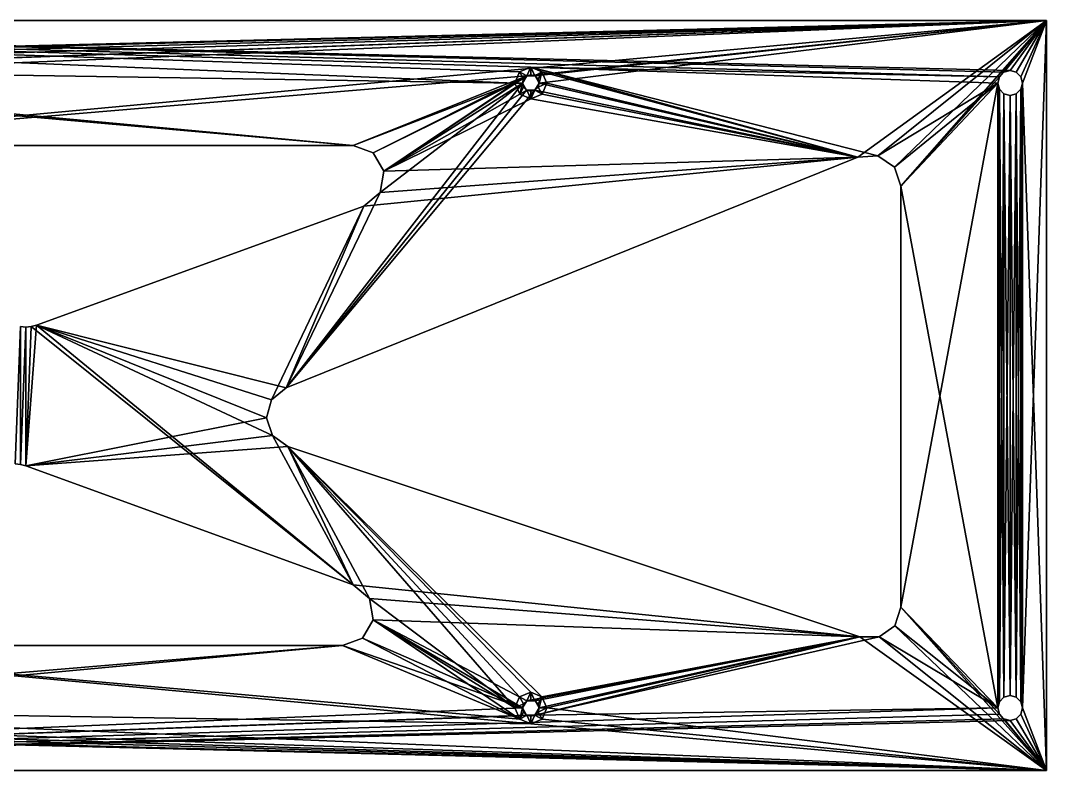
# Model space of a CAD drawing. Header units: inches. Extents: x 0 to 32.8, y 0 to 12.
# Drawn here: x 16.41 to 32.83, y 0 to 12 of the extents above; entities that cross this region are included whole.
import ezdxf

# ---------------------------------------------------------------- set-up
doc = ezdxf.new("R2010")
doc.units = ezdxf.units.IN
doc.header["$LTSCALE"] = 65.185185
doc.header["$MEASUREMENT"] = 0
for name, color, linetype in [('1', 7, 'CONTINUOUS'), ('10', 7, 'CONTINUOUS'), ('11', 7, 'CONTINUOUS'), ('12', 7, 'CONTINUOUS'), ('13', 7, 'CONTINUOUS'), ('14', 7, 'CONTINUOUS'), ('15', 7, 'CONTINUOUS'), ('16', 7, 'CONTINUOUS'), ('2', 7, 'CONTINUOUS'), ('29', 7, 'CONTINUOUS'), ('3', 7, 'CONTINUOUS'), ('30', 7, 'CONTINUOUS'), ('32', 7, 'CONTINUOUS'), ('33', 7, 'CONTINUOUS'), ('34', 7, 'CONTINUOUS'), ('35', 7, 'CONTINUOUS'), ('36', 7, 'CONTINUOUS'), ('37', 7, 'CONTINUOUS'), ('38', 7, 'CONTINUOUS'), ('4', 7, 'CONTINUOUS'), ('40', 7, 'CONTINUOUS'), ('41', 7, 'CONTINUOUS'), ('42', 7, 'CONTINUOUS'), ('43', 7, 'CONTINUOUS'), ('48', 7, 'CONTINUOUS'), ('50', 7, 'CONTINUOUS'), ('51', 7, 'CONTINUOUS'), ('52', 7, 'CONTINUOUS'), ('53', 7, 'CONTINUOUS'), ('54', 7, 'CONTINUOUS'), ('9', 7, 'CONTINUOUS')]:
    doc.layers.add(name, color=color, linetype=linetype)

msp = doc.modelspace()

# ---------------------------------------------------------------- linework, layer by layer
at = {"layer": '1', "color": 7, "linetype": 'CONTINUOUS', "true_color": 0xf2ecee}
for points in [[(32.076, 1.1), (32.149, 1.172), (32.148, 1.172, 0.25), (32.076, 1.1)], [(32.076, 1.1, 0.25), (32.076, 1.1), (32.148, 1.172, 0.25), (32.076, 1.1, 0.25)], [(32.148, 1.172, 0.25), (32.149, 1.172), (32.247, 1.198, 0.25), (32.148, 1.172, 0.25)], [(32.149, 1.172), (32.248, 1.198), (32.247, 1.198, 0.25), (32.149, 1.172)], [(32.247, 1.198, 0.25), (32.248, 1.198), (32.346, 1.172, 0.25), (32.247, 1.198, 0.25)], [(32.248, 1.198), (32.347, 1.172), (32.346, 1.172, 0.25), (32.248, 1.198)], [(32.346, 1.172, 0.25), (32.347, 1.172), (32.419, 1.1, 0.25), (32.346, 1.172, 0.25)], [(32.347, 1.172), (32.419, 1.1), (32.419, 1.1, 0.25), (32.347, 1.172)], [(32.049, 1), (32.076, 1.1), (32.049, 1, 0.25), (32.049, 1)], [(32.049, 1, 0.25), (32.076, 1.1), (32.076, 1.1, 0.25), (32.049, 1, 0.25)], [(32.419, 1.1), (32.446, 1), (32.419, 1.1, 0.25), (32.419, 1.1)], [(32.419, 1.1, 0.25), (32.446, 1), (32.446, 1, 0.25), (32.419, 1.1, 0.25)]]:
    msp.add_3dface(points, dxfattribs=at)
at = {"layer": '10', "color": 7, "linetype": 'CONTINUOUS', "true_color": 0xf2ecee}
for points in [[(24.326, 1, 0.25), (24.402, 0.82, 0.25), (24.447, 1, 0.111), (24.326, 1, 0.25)], [(24.447, 1, 0.111), (24.402, 0.82, 0.25), (24.465, 0.933, 0.111), (24.447, 1, 0.111)], [(24.759, 0.821, 0.25), (24.834, 1, 0.25), (24.695, 0.933, 0.111), (24.759, 0.821, 0.25)], [(24.695, 0.933, 0.111), (24.834, 1, 0.25), (24.713, 1, 0.111), (24.695, 0.933, 0.111)], [(24.465, 0.933, 0.111), (24.402, 0.82, 0.25), (24.514, 0.885, 0.111), (24.465, 0.933, 0.111)], [(24.402, 0.82, 0.25), (24.581, 0.747, 0.25), (24.514, 0.885, 0.111), (24.402, 0.82, 0.25)], [(24.514, 0.885, 0.111), (24.581, 0.747, 0.25), (24.58, 0.867, 0.111), (24.514, 0.885, 0.111)], [(24.58, 0.867, 0.111), (24.581, 0.747, 0.25), (24.646, 0.885, 0.111), (24.58, 0.867, 0.111)], [(24.581, 0.747, 0.25), (24.759, 0.821, 0.25), (24.646, 0.885, 0.111), (24.581, 0.747, 0.25)], [(24.646, 0.885, 0.111), (24.759, 0.821, 0.25), (24.695, 0.933, 0.111), (24.646, 0.885, 0.111)]]:
    msp.add_3dface(points, dxfattribs=at)
at = {"layer": '11', "color": 7, "linetype": 'CONTINUOUS', "true_color": 0xf2ecee}
for points in [[(24.447, 1), (24.514, 1.116), (24.447, 1, 0.111), (24.447, 1)], [(24.447, 1, 0.111), (24.514, 1.116), (24.465, 1.066, 0.111), (24.447, 1, 0.111)], [(24.514, 1.116), (24.514, 1.115, 0.111), (24.465, 1.066, 0.111), (24.514, 1.116)], [(24.514, 1.116), (24.647, 1.115), (24.58, 1.133, 0.111), (24.514, 1.116)], [(24.514, 1.116), (24.58, 1.133, 0.111), (24.514, 1.115, 0.111), (24.514, 1.116)], [(24.647, 1.115), (24.646, 1.115, 0.111), (24.58, 1.133, 0.111), (24.647, 1.115)], [(24.647, 1.115), (24.695, 1.066, 0.111), (24.646, 1.115, 0.111), (24.647, 1.115)], [(24.647, 1.115), (24.713, 1), (24.695, 1.066, 0.111), (24.647, 1.115)], [(24.713, 1), (24.713, 1, 0.111), (24.695, 1.066, 0.111), (24.713, 1)]]:
    msp.add_3dface(points, dxfattribs=at)
at = {"layer": '12', "color": 7, "linetype": 'CONTINUOUS', "true_color": 0xf2ecee}
for points in [[(24.513, 0.885), (24.447, 1), (24.465, 0.933, 0.111), (24.513, 0.885)], [(24.447, 1), (24.447, 1, 0.111), (24.465, 0.933, 0.111), (24.447, 1)], [(24.713, 1), (24.646, 0.884), (24.713, 1, 0.111), (24.713, 1)], [(24.646, 0.884), (24.695, 0.933, 0.111), (24.713, 1, 0.111), (24.646, 0.884)], [(24.513, 0.885), (24.465, 0.933, 0.111), (24.514, 0.885, 0.111), (24.513, 0.885)], [(24.646, 0.884), (24.513, 0.885), (24.58, 0.867, 0.111), (24.646, 0.884)], [(24.513, 0.885), (24.514, 0.885, 0.111), (24.58, 0.867, 0.111), (24.513, 0.885)], [(24.646, 0.884), (24.58, 0.867, 0.111), (24.646, 0.885, 0.111), (24.646, 0.884)], [(24.646, 0.884), (24.646, 0.885, 0.111), (24.695, 0.933, 0.111), (24.646, 0.884)]]:
    msp.add_3dface(points, dxfattribs=at)
at = {"layer": '13', "color": 7, "linetype": 'CONTINUOUS', "true_color": 0xf2ecee}
for points in [[(24.401, 11.179, 0.25), (24.326, 11, 0.25), (24.465, 11.067, 0.111), (24.401, 11.179, 0.25)], [(24.579, 11.253, 0.25), (24.401, 11.179, 0.25), (24.514, 11.115, 0.111), (24.579, 11.253, 0.25)], [(24.514, 11.115, 0.111), (24.401, 11.179, 0.25), (24.465, 11.067, 0.111), (24.514, 11.115, 0.111)], [(24.58, 11.133, 0.111), (24.579, 11.253, 0.25), (24.514, 11.115, 0.111), (24.58, 11.133, 0.111)], [(24.758, 11.18, 0.25), (24.579, 11.253, 0.25), (24.646, 11.115, 0.111), (24.758, 11.18, 0.25)], [(24.646, 11.115, 0.111), (24.579, 11.253, 0.25), (24.58, 11.133, 0.111), (24.646, 11.115, 0.111)], [(24.695, 11.067, 0.111), (24.758, 11.18, 0.25), (24.646, 11.115, 0.111), (24.695, 11.067, 0.111)], [(24.713, 11, 0.111), (24.758, 11.18, 0.25), (24.695, 11.067, 0.111), (24.713, 11, 0.111)], [(24.834, 11, 0.25), (24.758, 11.18, 0.25), (24.713, 11, 0.111), (24.834, 11, 0.25)], [(24.326, 11, 0.25), (24.447, 11, 0.111), (24.465, 11.067, 0.111), (24.326, 11, 0.25)]]:
    msp.add_3dface(points, dxfattribs=at)
at = {"layer": '14', "color": 7, "linetype": 'CONTINUOUS', "true_color": 0xf2ecee}
for points in [[(24.326, 11, 0.25), (24.402, 10.82, 0.25), (24.447, 11, 0.111), (24.326, 11, 0.25)], [(24.447, 11, 0.111), (24.402, 10.82, 0.25), (24.465, 10.934, 0.111), (24.447, 11, 0.111)], [(24.759, 10.821, 0.25), (24.834, 11, 0.25), (24.695, 10.934, 0.111), (24.759, 10.821, 0.25)], [(24.695, 10.934, 0.111), (24.834, 11, 0.25), (24.713, 11, 0.111), (24.695, 10.934, 0.111)], [(24.465, 10.934, 0.111), (24.402, 10.82, 0.25), (24.514, 10.885, 0.111), (24.465, 10.934, 0.111)], [(24.402, 10.82, 0.25), (24.581, 10.747, 0.25), (24.514, 10.885, 0.111), (24.402, 10.82, 0.25)], [(24.514, 10.885, 0.111), (24.581, 10.747, 0.25), (24.58, 10.867, 0.111), (24.514, 10.885, 0.111)], [(24.58, 10.867, 0.111), (24.581, 10.747, 0.25), (24.646, 10.885, 0.111), (24.58, 10.867, 0.111)], [(24.581, 10.747, 0.25), (24.759, 10.821, 0.25), (24.646, 10.885, 0.111), (24.581, 10.747, 0.25)], [(24.646, 10.885, 0.111), (24.759, 10.821, 0.25), (24.695, 10.934, 0.111), (24.646, 10.885, 0.111)]]:
    msp.add_3dface(points, dxfattribs=at)
at = {"layer": '15', "color": 7, "linetype": 'CONTINUOUS', "true_color": 0xf2ecee}
for points in [[(24.447, 11), (24.514, 11.116), (24.447, 11, 0.111), (24.447, 11)], [(24.447, 11, 0.111), (24.514, 11.116), (24.465, 11.067, 0.111), (24.447, 11, 0.111)], [(24.514, 11.116), (24.514, 11.115, 0.111), (24.465, 11.067, 0.111), (24.514, 11.116)], [(24.514, 11.116), (24.647, 11.115), (24.58, 11.133, 0.111), (24.514, 11.116)], [(24.514, 11.116), (24.58, 11.133, 0.111), (24.514, 11.115, 0.111), (24.514, 11.116)], [(24.647, 11.115), (24.646, 11.115, 0.111), (24.58, 11.133, 0.111), (24.647, 11.115)], [(24.647, 11.115), (24.695, 11.067, 0.111), (24.646, 11.115, 0.111), (24.647, 11.115)], [(24.647, 11.115), (24.713, 11), (24.695, 11.067, 0.111), (24.647, 11.115)], [(24.713, 11), (24.713, 11, 0.111), (24.695, 11.067, 0.111), (24.713, 11)]]:
    msp.add_3dface(points, dxfattribs=at)
at = {"layer": '16', "color": 7, "linetype": 'CONTINUOUS', "true_color": 0xf2ecee}
for points in [[(24.513, 10.885), (24.447, 11), (24.465, 10.934, 0.111), (24.513, 10.885)], [(24.447, 11), (24.447, 11, 0.111), (24.465, 10.934, 0.111), (24.447, 11)], [(24.713, 11), (24.646, 10.884), (24.713, 11, 0.111), (24.713, 11)], [(24.646, 10.884), (24.695, 10.934, 0.111), (24.713, 11, 0.111), (24.646, 10.884)], [(24.513, 10.885), (24.465, 10.934, 0.111), (24.514, 10.885, 0.111), (24.513, 10.885)], [(24.646, 10.884), (24.513, 10.885), (24.58, 10.867, 0.111), (24.646, 10.884)], [(24.513, 10.885), (24.514, 10.885, 0.111), (24.58, 10.867, 0.111), (24.513, 10.885)], [(24.646, 10.884), (24.58, 10.867, 0.111), (24.646, 10.885, 0.111), (24.646, 10.884)], [(24.646, 10.884), (24.646, 10.885, 0.111), (24.695, 10.934, 0.111), (24.646, 10.884)]]:
    msp.add_3dface(points, dxfattribs=at)
at = {"layer": '2', "color": 7, "linetype": 'CONTINUOUS', "true_color": 0xf2ecee}
for points in [[(32.049, 1), (32.049, 1, 0.25), (32.076, 0.9, 0.25), (32.049, 1)], [(32.076, 0.9), (32.049, 1), (32.076, 0.9, 0.25), (32.076, 0.9)], [(32.446, 1, 0.25), (32.446, 1), (32.419, 0.9), (32.446, 1, 0.25)], [(32.446, 1, 0.25), (32.419, 0.9), (32.419, 0.9, 0.25), (32.446, 1, 0.25)], [(32.148, 0.828), (32.076, 0.9), (32.076, 0.9, 0.25), (32.148, 0.828)], [(32.148, 0.828), (32.076, 0.9, 0.25), (32.149, 0.828, 0.25), (32.148, 0.828)], [(32.247, 0.802), (32.148, 0.828), (32.149, 0.828, 0.25), (32.247, 0.802)], [(32.247, 0.802), (32.149, 0.828, 0.25), (32.248, 0.802, 0.25), (32.247, 0.802)], [(32.346, 0.828), (32.247, 0.802), (32.248, 0.802, 0.25), (32.346, 0.828)], [(32.346, 0.828), (32.248, 0.802, 0.25), (32.347, 0.828, 0.25), (32.346, 0.828)], [(32.419, 0.9), (32.346, 0.828), (32.347, 0.828, 0.25), (32.419, 0.9)], [(32.419, 0.9), (32.347, 0.828, 0.25), (32.419, 0.9, 0.25), (32.419, 0.9)]]:
    msp.add_3dface(points, dxfattribs=at)
at = {"layer": '29', "color": 7, "linetype": 'CONTINUOUS', "true_color": 0xf2ecee}
for points in [[(21.737, 2.97), (21.999, 2.75), (21.737, 2.97, 0.25), (21.737, 2.97)], [(21.999, 2.75), (21.999, 2.75, 0.25), (21.737, 2.97, 0.25), (21.999, 2.75)], [(21.999, 2.75), (22.058, 2.413), (21.999, 2.75, 0.25), (21.999, 2.75)], [(22.058, 2.413), (22.058, 2.413, 0.25), (21.999, 2.75, 0.25), (22.058, 2.413)], [(22.058, 2.413), (21.887, 2.117), (22.058, 2.413, 0.25), (22.058, 2.413)], [(21.887, 2.117), (21.887, 2.117, 0.25), (22.058, 2.413, 0.25), (21.887, 2.117)], [(21.887, 2.117), (21.566, 2), (21.887, 2.117, 0.25), (21.887, 2.117)], [(21.566, 2), (21.566, 2, 0.25), (21.887, 2.117, 0.25), (21.566, 2)]]:
    msp.add_3dface(points, dxfattribs=at)
at = {"layer": '3', "color": 7, "linetype": 'CONTINUOUS', "true_color": 0xf2ecee}
for points in [[(32.076, 11.1), (32.149, 11.172), (32.148, 11.172, 0.25), (32.076, 11.1)], [(32.076, 11.1), (32.148, 11.172, 0.25), (32.076, 11.1, 0.25), (32.076, 11.1)], [(32.149, 11.172), (32.247, 11.198, 0.25), (32.148, 11.172, 0.25), (32.149, 11.172)], [(32.149, 11.172), (32.248, 11.198), (32.247, 11.198, 0.25), (32.149, 11.172)], [(32.248, 11.198), (32.346, 11.172, 0.25), (32.247, 11.198, 0.25), (32.248, 11.198)], [(32.248, 11.198), (32.347, 11.172), (32.346, 11.172, 0.25), (32.248, 11.198)], [(32.347, 11.172), (32.419, 11.1, 0.25), (32.346, 11.172, 0.25), (32.347, 11.172)], [(32.347, 11.172), (32.419, 11.1), (32.419, 11.1, 0.25), (32.347, 11.172)], [(32.049, 11), (32.076, 11.1), (32.049, 11, 0.25), (32.049, 11)], [(32.076, 11.1), (32.076, 11.1, 0.25), (32.049, 11, 0.25), (32.076, 11.1)], [(32.419, 11.1), (32.446, 11), (32.419, 11.1, 0.25), (32.419, 11.1)], [(32.446, 11), (32.446, 11, 0.25), (32.419, 11.1, 0.25), (32.446, 11)]]:
    msp.add_3dface(points, dxfattribs=at)
at = {"layer": '30', "color": 7, "linetype": 'CONTINUOUS', "true_color": 0xf2ecee}
for points in [[(16.501, 4.874), (21.737, 2.97), (16.501, 4.874, 0.25), (16.501, 4.874)], [(21.737, 2.97), (21.737, 2.97, 0.25), (16.501, 4.874, 0.25), (21.737, 2.97)]]:
    msp.add_3dface(points, dxfattribs=at)
at = {"layer": '32', "color": 7, "linetype": 'CONTINUOUS', "true_color": 0xf2ecee}
for points in [[(21.566, 2), (11.094, 2), (21.566, 2, 0.25), (21.566, 2)], [(21.566, 2, 0.25), (11.094, 2), (11.094, 2, 0.25), (21.566, 2, 0.25)]]:
    msp.add_3dface(points, dxfattribs=at)
at = {"layer": '33', "color": 7, "linetype": 'CONTINUOUS', "true_color": 0xf2ecee}
for points in [[(20.431, 5.93), (20.663, 6.121), (20.431, 5.93, 0.25), (20.431, 5.93)], [(20.663, 6.121), (20.663, 6.121, 0.25), (20.431, 5.93, 0.25), (20.663, 6.121)], [(20.35, 5.642), (20.431, 5.93), (20.35, 5.642, 0.25), (20.35, 5.642)], [(20.431, 5.93), (20.431, 5.93, 0.25), (20.35, 5.642, 0.25), (20.431, 5.93)], [(20.449, 5.359), (20.35, 5.642), (20.449, 5.359, 0.25), (20.449, 5.359)], [(20.35, 5.642), (20.35, 5.642, 0.25), (20.449, 5.359, 0.25), (20.35, 5.642)], [(20.692, 5.183), (20.449, 5.359), (20.692, 5.183, 0.25), (20.692, 5.183)], [(20.449, 5.359), (20.449, 5.359, 0.25), (20.692, 5.183, 0.25), (20.449, 5.359)]]:
    msp.add_3dface(points, dxfattribs=at)
at = {"layer": '34', "color": 7, "linetype": 'CONTINUOUS', "true_color": 0xf2ecee}
for points in [[(29.842, 2.138), (20.692, 5.183), (29.842, 2.138, 0.25), (29.842, 2.138)], [(29.842, 2.138, 0.25), (20.692, 5.183), (20.692, 5.183, 0.25), (29.842, 2.138, 0.25)]]:
    msp.add_3dface(points, dxfattribs=at)
at = {"layer": '35', "color": 7, "linetype": 'CONTINUOUS', "true_color": 0xf2ecee}
for points in [[(30.5, 2.612), (30.403, 2.317), (30.5, 2.612, 0.25), (30.5, 2.612)], [(30.403, 2.317), (30.403, 2.317, 0.25), (30.5, 2.612, 0.25), (30.403, 2.317)], [(30.403, 2.317), (30.153, 2.136), (30.403, 2.317, 0.25), (30.403, 2.317)], [(30.153, 2.136), (30.153, 2.136, 0.25), (30.403, 2.317, 0.25), (30.153, 2.136)], [(30.153, 2.136), (29.842, 2.138), (30.153, 2.136, 0.25), (30.153, 2.136)], [(29.842, 2.138), (29.842, 2.138, 0.25), (30.153, 2.136, 0.25), (29.842, 2.138)]]:
    msp.add_3dface(points, dxfattribs=at)
at = {"layer": '36', "color": 7, "linetype": 'CONTINUOUS', "true_color": 0xf2ecee}
for points in [[(29.813, 9.815), (30.133, 9.833), (29.813, 9.815, 0.25), (29.813, 9.815)], [(30.133, 9.833), (30.133, 9.833, 0.25), (29.813, 9.815, 0.25), (30.133, 9.833)], [(30.133, 9.833), (30.397, 9.655), (30.133, 9.833, 0.25), (30.133, 9.833)], [(30.397, 9.655), (30.397, 9.655, 0.25), (30.133, 9.833, 0.25), (30.397, 9.655)], [(30.397, 9.655), (30.5, 9.351), (30.397, 9.655, 0.25), (30.397, 9.655)], [(30.5, 9.351), (30.5, 9.351, 0.25), (30.397, 9.655, 0.25), (30.5, 9.351)]]:
    msp.add_3dface(points, dxfattribs=at)
at = {"layer": '37', "color": 7, "linetype": 'CONTINUOUS', "true_color": 0xf2ecee}
for points in [[(30.5, 9.351), (30.5, 2.612), (30.5, 9.351, 0.25), (30.5, 9.351)], [(30.5, 2.612), (30.5, 2.612, 0.25), (30.5, 9.351, 0.25), (30.5, 2.612)]]:
    msp.add_3dface(points, dxfattribs=at)
at = {"layer": '38', "color": 7, "linetype": 'CONTINUOUS', "true_color": 0xf2ecee}
for points in [[(16.33, 4.904), (16.417, 4.896), (16.33, 4.904, 0.25), (16.33, 4.904)], [(16.417, 4.896), (16.417, 4.896, 0.25), (16.33, 4.904, 0.25), (16.417, 4.896)], [(16.417, 4.896), (16.501, 4.874), (16.417, 4.896, 0.25), (16.417, 4.896)], [(16.501, 4.874), (16.501, 4.874, 0.25), (16.417, 4.896, 0.25), (16.501, 4.874)]]:
    msp.add_3dface(points, dxfattribs=at)
at = {"layer": '4', "color": 7, "linetype": 'CONTINUOUS', "true_color": 0xf2ecee}
for points in [[(32.076, 10.9), (32.049, 11), (32.076, 10.9, 0.25), (32.076, 10.9)], [(32.049, 11), (32.049, 11, 0.25), (32.076, 10.9, 0.25), (32.049, 11)], [(32.446, 11), (32.419, 10.9), (32.446, 11, 0.25), (32.446, 11)], [(32.446, 11, 0.25), (32.419, 10.9), (32.419, 10.9, 0.25), (32.446, 11, 0.25)], [(32.148, 10.828), (32.076, 10.9), (32.076, 10.9, 0.25), (32.148, 10.828)], [(32.148, 10.828), (32.076, 10.9, 0.25), (32.149, 10.828, 0.25), (32.148, 10.828)], [(32.419, 10.9), (32.346, 10.828), (32.347, 10.828, 0.25), (32.419, 10.9)], [(32.419, 10.9), (32.347, 10.828, 0.25), (32.419, 10.9, 0.25), (32.419, 10.9)], [(32.247, 10.802), (32.148, 10.828), (32.149, 10.828, 0.25), (32.247, 10.802)], [(32.247, 10.802), (32.149, 10.828, 0.25), (32.248, 10.802, 0.25), (32.247, 10.802)], [(32.346, 10.828), (32.247, 10.802), (32.248, 10.802, 0.25), (32.346, 10.828)], [(32.346, 10.828), (32.248, 10.802, 0.25), (32.347, 10.828, 0.25), (32.346, 10.828)]]:
    msp.add_3dface(points, dxfattribs=at)
at = {"layer": '40', "color": 7, "linetype": 'CONTINUOUS', "true_color": 0xf2ecee}
for points in [[(16.5, 7.096), (16.413, 7.104), (16.5, 7.096, 0.25), (16.5, 7.096)], [(16.413, 7.104), (16.413, 7.104, 0.25), (16.5, 7.096, 0.25), (16.413, 7.104)], [(16.587, 7.104), (16.5, 7.096), (16.587, 7.104, 0.25), (16.587, 7.104)], [(16.5, 7.096), (16.5, 7.096, 0.25), (16.587, 7.104, 0.25), (16.5, 7.096)], [(16.671, 7.126), (16.587, 7.104), (16.671, 7.126, 0.25), (16.671, 7.126)], [(16.587, 7.104), (16.587, 7.104, 0.25), (16.671, 7.126, 0.25), (16.587, 7.104)]]:
    msp.add_3dface(points, dxfattribs=at)
at = {"layer": '41', "color": 7, "linetype": 'CONTINUOUS', "true_color": 0xf2ecee}
for points in [[(21.907, 9.03), (16.671, 7.126), (21.907, 9.03, 0.25), (21.907, 9.03)], [(16.671, 7.126), (16.671, 7.126, 0.25), (21.907, 9.03, 0.25), (16.671, 7.126)]]:
    msp.add_3dface(points, dxfattribs=at)
at = {"layer": '42', "color": 7, "linetype": 'CONTINUOUS', "true_color": 0xf2ecee}
for points in [[(21.736, 10), (22.057, 9.883), (21.736, 10, 0.25), (21.736, 10)], [(22.057, 9.883), (22.057, 9.883, 0.25), (21.736, 10, 0.25), (22.057, 9.883)], [(22.057, 9.883), (22.228, 9.587), (22.057, 9.883, 0.25), (22.057, 9.883)], [(22.228, 9.587), (22.228, 9.587, 0.25), (22.057, 9.883, 0.25), (22.228, 9.587)], [(22.228, 9.587), (22.169, 9.25), (22.228, 9.587, 0.25), (22.228, 9.587)], [(22.169, 9.25), (22.169, 9.25, 0.25), (22.228, 9.587, 0.25), (22.169, 9.25)], [(22.169, 9.25), (21.907, 9.03), (22.169, 9.25, 0.25), (22.169, 9.25)], [(21.907, 9.03), (21.907, 9.03, 0.25), (22.169, 9.25, 0.25), (21.907, 9.03)]]:
    msp.add_3dface(points, dxfattribs=at)
at = {"layer": '43', "color": 7, "linetype": 'CONTINUOUS', "true_color": 0xf2ecee}
for points in [[(11.264, 10), (21.736, 10), (11.264, 10, 0.25), (11.264, 10)], [(21.736, 10), (21.736, 10, 0.25), (11.264, 10, 0.25), (21.736, 10)]]:
    msp.add_3dface(points, dxfattribs=at)
at = {"layer": '48', "color": 7, "linetype": 'CONTINUOUS', "true_color": 0xf2ecee}
for points in [[(20.663, 6.121), (29.813, 9.815), (20.663, 6.121, 0.25), (20.663, 6.121)], [(29.813, 9.815), (29.813, 9.815, 0.25), (20.663, 6.121, 0.25), (29.813, 9.815)]]:
    msp.add_3dface(points, dxfattribs=at)
at = {"layer": '50', "color": 7, "linetype": 'CONTINUOUS', "true_color": 0xf2ecee}
for points in [[(32.83, 12), (0, 12), (32.83, 12, 0.25), (32.83, 12)], [(0, 12), (0, 12, 0.25), (32.83, 12, 0.25), (0, 12)]]:
    msp.add_3dface(points, dxfattribs=at)
at = {"layer": '51', "color": 7, "linetype": 'CONTINUOUS', "true_color": 0xf2ecee}
for points in [[(32.83, 0), (32.83, 12), (32.83, 0, 0.25), (32.83, 0)], [(32.83, 0, 0.25), (32.83, 12), (32.83, 12, 0.25), (32.83, 0, 0.25)]]:
    msp.add_3dface(points, dxfattribs=at)
at = {"layer": '52', "color": 7, "linetype": 'CONTINUOUS', "true_color": 0xf2ecee}
for points in [[(0, 0), (32.83, 0), (0, 0, 0.25), (0, 0)], [(0, 0, 0.25), (32.83, 0), (32.83, 0, 0.25), (0, 0, 0.25)]]:
    msp.add_3dface(points, dxfattribs=at)
at = {"layer": '53', "color": 7, "linetype": 'CONTINUOUS', "true_color": 0xf2ecee}
for points in [[(0, 12), (32.83, 12), (0.583, 11.198), (0, 12)], [(0.583, 11.198), (32.83, 12), (0.682, 11.172), (0.583, 11.198)], [(0.682, 11.172), (32.83, 12), (0.754, 11.1), (0.682, 11.172)], [(0.754, 11.1), (32.83, 12), (0.781, 11), (0.754, 11.1)], [(0.781, 11), (32.83, 12), (8.184, 11.116), (0.781, 11)], [(8.184, 11.116), (32.83, 12), (8.317, 11.115), (8.184, 11.116)], [(8.317, 11.115), (32.83, 12), (8.383, 11), (8.317, 11.115)], [(8.383, 11), (32.83, 12), (11.264, 10), (8.383, 11)], [(32.83, 12), (24.514, 11.116), (11.264, 10), (32.83, 12)], [(24.514, 11.116), (32.83, 12), (24.647, 11.115), (24.514, 11.116)], [(24.647, 11.115), (32.83, 12), (24.713, 11), (24.647, 11.115)], [(24.713, 11), (32.83, 12), (29.813, 9.815), (24.713, 11)], [(29.813, 9.815), (32.83, 12), (30.133, 9.833), (29.813, 9.815)], [(30.133, 9.833), (32.83, 12), (30.397, 9.655), (30.133, 9.833)], [(30.397, 9.655), (32.83, 12), (30.5, 9.351), (30.397, 9.655)], [(32.83, 12), (32.076, 11.1), (30.5, 9.351), (32.83, 12)], [(32.076, 11.1), (32.83, 12), (32.149, 11.172), (32.076, 11.1)], [(32.149, 11.172), (32.83, 12), (32.248, 11.198), (32.149, 11.172)], [(32.248, 11.198), (32.83, 12), (32.347, 11.172), (32.248, 11.198)], [(32.347, 11.172), (32.83, 12), (32.419, 11.1), (32.347, 11.172)], [(32.419, 11.1), (32.83, 12), (32.446, 11), (32.419, 11.1)], [(32.83, 0), (32.446, 1), (32.83, 12), (32.83, 0)], [(32.83, 12), (32.446, 1), (32.446, 11), (32.83, 12)], [(11.264, 10), (24.514, 11.116), (21.736, 10), (11.264, 10)], [(24.447, 11), (24.513, 10.885), (20.663, 6.121), (24.447, 11)], [(24.447, 11), (20.663, 6.121), (22.169, 9.25), (24.447, 11)], [(21.736, 10), (24.514, 11.116), (22.057, 9.883), (21.736, 10)], [(22.057, 9.883), (24.514, 11.116), (22.228, 9.587), (22.057, 9.883)], [(22.228, 9.587), (24.447, 11), (22.169, 9.25), (22.228, 9.587)], [(24.514, 11.116), (24.447, 11), (22.228, 9.587), (24.514, 11.116)], [(24.646, 10.884), (24.713, 11), (29.813, 9.815), (24.646, 10.884)], [(32.076, 11.1), (32.049, 11), (30.5, 9.351), (32.076, 11.1)], [(32.049, 11), (32.049, 1), (30.5, 2.612), (32.049, 11)], [(30.5, 9.351), (32.049, 11), (30.5, 2.612), (30.5, 9.351)], [(32.049, 1), (32.049, 11), (32.076, 10.9), (32.049, 1)], [(32.446, 1), (32.419, 1.1), (32.446, 11), (32.446, 1)], [(32.446, 11), (32.419, 1.1), (32.419, 10.9), (32.446, 11)], [(24.513, 10.885), (24.646, 10.884), (20.663, 6.121), (24.513, 10.885)], [(24.646, 10.884), (29.813, 9.815), (20.663, 6.121), (24.646, 10.884)], [(32.076, 1.1), (32.049, 1), (32.076, 10.9), (32.076, 1.1)], [(32.148, 10.828), (32.076, 1.1), (32.076, 10.9), (32.148, 10.828)], [(32.419, 10.9), (32.347, 1.172), (32.346, 10.828), (32.419, 10.9)], [(32.419, 1.1), (32.347, 1.172), (32.419, 10.9), (32.419, 1.1)], [(32.149, 1.172), (32.076, 1.1), (32.148, 10.828), (32.149, 1.172)], [(32.247, 10.802), (32.149, 1.172), (32.148, 10.828), (32.247, 10.802)], [(32.248, 1.198), (32.149, 1.172), (32.247, 10.802), (32.248, 1.198)], [(32.346, 10.828), (32.248, 1.198), (32.247, 10.802), (32.346, 10.828)], [(32.347, 1.172), (32.248, 1.198), (32.346, 10.828), (32.347, 1.172)], [(22.169, 9.25), (20.663, 6.121), (21.907, 9.03), (22.169, 9.25)], [(21.907, 9.03), (20.431, 5.93), (16.671, 7.126), (21.907, 9.03)], [(20.663, 6.121), (20.431, 5.93), (21.907, 9.03), (20.663, 6.121)], [(16.417, 4.896), (16.33, 4.904), (16.413, 7.104), (16.417, 4.896)], [(16.5, 7.096), (16.417, 4.896), (16.413, 7.104), (16.5, 7.096)], [(16.501, 4.874), (16.417, 4.896), (16.5, 7.096), (16.501, 4.874)], [(16.587, 7.104), (16.501, 4.874), (16.5, 7.096), (16.587, 7.104)], [(20.35, 5.642), (16.501, 4.874), (16.671, 7.126), (20.35, 5.642)], [(16.671, 7.126), (16.501, 4.874), (16.587, 7.104), (16.671, 7.126)], [(20.431, 5.93), (20.35, 5.642), (16.671, 7.126), (20.431, 5.93)], [(20.35, 5.642), (20.449, 5.359), (16.501, 4.874), (20.35, 5.642)], [(20.449, 5.359), (20.692, 5.183), (16.501, 4.874), (20.449, 5.359)], [(16.501, 4.874), (20.692, 5.183), (21.737, 2.97), (16.501, 4.874)], [(20.692, 5.183), (29.842, 2.138), (21.737, 2.97), (20.692, 5.183)], [(21.737, 2.97), (29.842, 2.138), (21.999, 2.75), (21.737, 2.97)], [(21.999, 2.75), (29.842, 2.138), (22.058, 2.413), (21.999, 2.75)], [(30.5, 2.612), (32.049, 1), (30.403, 2.317), (30.5, 2.612)], [(22.058, 2.413), (24.447, 1), (21.887, 2.117), (22.058, 2.413)], [(24.514, 1.116), (24.447, 1), (22.058, 2.413), (24.514, 1.116)], [(29.842, 2.138), (24.514, 1.116), (22.058, 2.413), (29.842, 2.138)], [(30.403, 2.317), (32.049, 1), (30.153, 2.136), (30.403, 2.317)], [(24.647, 1.115), (24.514, 1.116), (29.842, 2.138), (24.647, 1.115)], [(24.646, 0.884), (24.713, 1), (29.842, 2.138), (24.646, 0.884)], [(30.153, 2.136), (24.646, 0.884), (29.842, 2.138), (30.153, 2.136)], [(32.049, 1), (24.646, 0.884), (30.153, 2.136), (32.049, 1)], [(24.713, 1), (24.647, 1.115), (29.842, 2.138), (24.713, 1)], [(24.447, 1), (0, 0), (21.566, 2), (24.447, 1)], [(0, 0), (8.316, 0.884), (21.566, 2), (0, 0)], [(8.316, 0.884), (11.094, 2), (21.566, 2), (8.316, 0.884)], [(21.887, 2.117), (24.447, 1), (21.566, 2), (21.887, 2.117)], [(0, 0), (32.049, 1), (32.076, 0.9), (0, 0)], [(32.049, 1), (0, 0), (24.646, 0.884), (32.049, 1)], [(0, 0), (24.447, 1), (24.513, 0.885), (0, 0)], [(32.446, 1), (32.83, 0), (32.419, 0.9), (32.446, 1)], [(32.148, 0.828), (0, 0), (32.076, 0.9), (32.148, 0.828)], [(24.646, 0.884), (0, 0), (24.513, 0.885), (24.646, 0.884)], [(32.247, 0.802), (0, 0), (32.148, 0.828), (32.247, 0.802)], [(32.346, 0.828), (32.83, 0), (32.247, 0.802), (32.346, 0.828)], [(32.419, 0.9), (32.83, 0), (32.346, 0.828), (32.419, 0.9)], [(32.83, 0), (0, 0), (32.247, 0.802), (32.83, 0)]]:
    msp.add_3dface(points, dxfattribs=at)
at = {"layer": '54', "color": 7, "linetype": 'CONTINUOUS', "true_color": 0xf2ecee}
for points in [[(32.83, 12, 0.25), (0, 12, 0.25), (32.247, 11.198, 0.25), (32.83, 12, 0.25)], [(32.247, 11.198, 0.25), (0, 12, 0.25), (32.148, 11.172, 0.25), (32.247, 11.198, 0.25)], [(32.148, 11.172, 0.25), (0, 12, 0.25), (32.076, 11.1, 0.25), (32.148, 11.172, 0.25)], [(32.076, 11.1, 0.25), (0, 12, 0.25), (24.579, 11.253, 0.25), (32.076, 11.1, 0.25)], [(24.579, 11.253, 0.25), (0, 12, 0.25), (24.401, 11.179, 0.25), (24.579, 11.253, 0.25)], [(24.401, 11.179, 0.25), (0, 12, 0.25), (24.326, 11, 0.25), (24.401, 11.179, 0.25)], [(24.326, 11, 0.25), (0, 12, 0.25), (8.249, 11.253, 0.25), (24.326, 11, 0.25)], [(32.346, 11.172, 0.25), (32.83, 12, 0.25), (32.247, 11.198, 0.25), (32.346, 11.172, 0.25)], [(32.419, 11.1, 0.25), (32.83, 12, 0.25), (32.346, 11.172, 0.25), (32.419, 11.1, 0.25)], [(32.446, 11, 0.25), (32.83, 12, 0.25), (32.419, 11.1, 0.25), (32.446, 11, 0.25)], [(32.83, 0, 0.25), (32.83, 12, 0.25), (32.446, 11, 0.25), (32.83, 0, 0.25)], [(24.326, 11, 0.25), (8.249, 11.253, 0.25), (21.736, 10, 0.25), (24.326, 11, 0.25)], [(8.249, 11.253, 0.25), (8.428, 11.18, 0.25), (21.736, 10, 0.25), (8.249, 11.253, 0.25)], [(21.736, 10, 0.25), (8.428, 11.18, 0.25), (11.264, 10, 0.25), (21.736, 10, 0.25)], [(32.049, 11, 0.25), (32.076, 11.1, 0.25), (24.579, 11.253, 0.25), (32.049, 11, 0.25)], [(32.049, 11, 0.25), (24.579, 11.253, 0.25), (30.133, 9.833, 0.25), (32.049, 11, 0.25)], [(24.579, 11.253, 0.25), (24.758, 11.18, 0.25), (29.813, 9.815, 0.25), (24.579, 11.253, 0.25)], [(30.133, 9.833, 0.25), (24.579, 11.253, 0.25), (29.813, 9.815, 0.25), (30.133, 9.833, 0.25)], [(24.758, 11.18, 0.25), (24.834, 11, 0.25), (29.813, 9.815, 0.25), (24.758, 11.18, 0.25)], [(22.057, 9.883, 0.25), (24.326, 11, 0.25), (21.736, 10, 0.25), (22.057, 9.883, 0.25)], [(22.228, 9.587, 0.25), (24.326, 11, 0.25), (22.057, 9.883, 0.25), (22.228, 9.587, 0.25)], [(24.402, 10.82, 0.25), (24.326, 11, 0.25), (22.228, 9.587, 0.25), (24.402, 10.82, 0.25)], [(24.834, 11, 0.25), (24.759, 10.821, 0.25), (29.813, 9.815, 0.25), (24.834, 11, 0.25)], [(30.397, 9.655, 0.25), (32.049, 11, 0.25), (30.133, 9.833, 0.25), (30.397, 9.655, 0.25)], [(30.5, 9.351, 0.25), (32.049, 11, 0.25), (30.397, 9.655, 0.25), (30.5, 9.351, 0.25)], [(32.049, 1, 0.25), (32.049, 11, 0.25), (30.5, 9.351, 0.25), (32.049, 1, 0.25)], [(32.049, 1, 0.25), (32.076, 1.1, 0.25), (32.049, 11, 0.25), (32.049, 1, 0.25)], [(32.049, 11, 0.25), (32.076, 1.1, 0.25), (32.076, 10.9, 0.25), (32.049, 11, 0.25)], [(32.446, 1, 0.25), (32.446, 11, 0.25), (32.419, 10.9, 0.25), (32.446, 1, 0.25)], [(32.446, 1, 0.25), (32.83, 0, 0.25), (32.446, 11, 0.25), (32.446, 1, 0.25)], [(32.076, 1.1, 0.25), (32.148, 1.172, 0.25), (32.076, 10.9, 0.25), (32.076, 1.1, 0.25)], [(32.076, 10.9, 0.25), (32.148, 1.172, 0.25), (32.149, 10.828, 0.25), (32.076, 10.9, 0.25)], [(32.347, 10.828, 0.25), (32.419, 1.1, 0.25), (32.419, 10.9, 0.25), (32.347, 10.828, 0.25)], [(32.419, 1.1, 0.25), (32.446, 1, 0.25), (32.419, 10.9, 0.25), (32.419, 1.1, 0.25)], [(24.581, 10.747, 0.25), (24.402, 10.82, 0.25), (22.228, 9.587, 0.25), (24.581, 10.747, 0.25)], [(29.813, 9.815, 0.25), (24.581, 10.747, 0.25), (22.228, 9.587, 0.25), (29.813, 9.815, 0.25)], [(24.759, 10.821, 0.25), (24.581, 10.747, 0.25), (29.813, 9.815, 0.25), (24.759, 10.821, 0.25)], [(32.148, 1.172, 0.25), (32.247, 1.198, 0.25), (32.149, 10.828, 0.25), (32.148, 1.172, 0.25)], [(32.149, 10.828, 0.25), (32.247, 1.198, 0.25), (32.248, 10.802, 0.25), (32.149, 10.828, 0.25)], [(32.247, 1.198, 0.25), (32.346, 1.172, 0.25), (32.248, 10.802, 0.25), (32.247, 1.198, 0.25)], [(32.248, 10.802, 0.25), (32.346, 1.172, 0.25), (32.347, 10.828, 0.25), (32.248, 10.802, 0.25)], [(32.346, 1.172, 0.25), (32.419, 1.1, 0.25), (32.347, 10.828, 0.25), (32.346, 1.172, 0.25)], [(20.663, 6.121, 0.25), (29.813, 9.815, 0.25), (21.907, 9.03, 0.25), (20.663, 6.121, 0.25)], [(21.907, 9.03, 0.25), (29.813, 9.815, 0.25), (22.169, 9.25, 0.25), (21.907, 9.03, 0.25)], [(22.169, 9.25, 0.25), (29.813, 9.815, 0.25), (22.228, 9.587, 0.25), (22.169, 9.25, 0.25)], [(30.5, 2.612, 0.25), (32.049, 1, 0.25), (30.5, 9.351, 0.25), (30.5, 2.612, 0.25)], [(16.671, 7.126, 0.25), (20.663, 6.121, 0.25), (21.907, 9.03, 0.25), (16.671, 7.126, 0.25)], [(16.33, 4.904, 0.25), (16.417, 4.896, 0.25), (16.413, 7.104, 0.25), (16.33, 4.904, 0.25)], [(16.413, 7.104, 0.25), (16.417, 4.896, 0.25), (16.5, 7.096, 0.25), (16.413, 7.104, 0.25)], [(16.417, 4.896, 0.25), (16.501, 4.874, 0.25), (16.5, 7.096, 0.25), (16.417, 4.896, 0.25)], [(16.5, 7.096, 0.25), (16.501, 4.874, 0.25), (16.587, 7.104, 0.25), (16.5, 7.096, 0.25)], [(16.501, 4.874, 0.25), (21.737, 2.97, 0.25), (16.587, 7.104, 0.25), (16.501, 4.874, 0.25)], [(16.587, 7.104, 0.25), (21.737, 2.97, 0.25), (16.671, 7.126, 0.25), (16.587, 7.104, 0.25)], [(20.431, 5.93, 0.25), (20.663, 6.121, 0.25), (16.671, 7.126, 0.25), (20.431, 5.93, 0.25)], [(20.35, 5.642, 0.25), (20.431, 5.93, 0.25), (16.671, 7.126, 0.25), (20.35, 5.642, 0.25)], [(20.449, 5.359, 0.25), (20.35, 5.642, 0.25), (16.671, 7.126, 0.25), (20.449, 5.359, 0.25)], [(21.737, 2.97, 0.25), (20.449, 5.359, 0.25), (16.671, 7.126, 0.25), (21.737, 2.97, 0.25)], [(20.692, 5.183, 0.25), (20.449, 5.359, 0.25), (21.737, 2.97, 0.25), (20.692, 5.183, 0.25)], [(24.579, 1.253, 0.25), (24.758, 1.18, 0.25), (20.692, 5.183, 0.25), (24.579, 1.253, 0.25)], [(24.758, 1.18, 0.25), (29.842, 2.138, 0.25), (20.692, 5.183, 0.25), (24.758, 1.18, 0.25)], [(24.401, 1.179, 0.25), (24.579, 1.253, 0.25), (20.692, 5.183, 0.25), (24.401, 1.179, 0.25)], [(24.326, 1, 0.25), (24.401, 1.179, 0.25), (20.692, 5.183, 0.25), (24.326, 1, 0.25)], [(24.326, 1, 0.25), (20.692, 5.183, 0.25), (21.999, 2.75, 0.25), (24.326, 1, 0.25)], [(21.999, 2.75, 0.25), (20.692, 5.183, 0.25), (21.737, 2.97, 0.25), (21.999, 2.75, 0.25)], [(22.058, 2.413, 0.25), (24.326, 1, 0.25), (21.999, 2.75, 0.25), (22.058, 2.413, 0.25)], [(30.403, 2.317, 0.25), (32.83, 0, 0.25), (30.5, 2.612, 0.25), (30.403, 2.317, 0.25)], [(32.076, 0.9, 0.25), (32.049, 1, 0.25), (30.5, 2.612, 0.25), (32.076, 0.9, 0.25)], [(32.83, 0, 0.25), (32.076, 0.9, 0.25), (30.5, 2.612, 0.25), (32.83, 0, 0.25)], [(21.887, 2.117, 0.25), (24.402, 0.82, 0.25), (22.058, 2.413, 0.25), (21.887, 2.117, 0.25)], [(24.402, 0.82, 0.25), (24.326, 1, 0.25), (22.058, 2.413, 0.25), (24.402, 0.82, 0.25)], [(30.153, 2.136, 0.25), (32.83, 0, 0.25), (30.403, 2.317, 0.25), (30.153, 2.136, 0.25)], [(24.758, 1.18, 0.25), (24.834, 1, 0.25), (29.842, 2.138, 0.25), (24.758, 1.18, 0.25)], [(24.834, 1, 0.25), (32.83, 0, 0.25), (29.842, 2.138, 0.25), (24.834, 1, 0.25)], [(29.842, 2.138, 0.25), (32.83, 0, 0.25), (30.153, 2.136, 0.25), (29.842, 2.138, 0.25)], [(8.504, 1, 0.25), (24.581, 0.747, 0.25), (11.094, 2, 0.25), (8.504, 1, 0.25)], [(24.581, 0.747, 0.25), (24.402, 0.82, 0.25), (11.094, 2, 0.25), (24.581, 0.747, 0.25)], [(24.402, 0.82, 0.25), (21.566, 2, 0.25), (11.094, 2, 0.25), (24.402, 0.82, 0.25)], [(21.566, 2, 0.25), (24.402, 0.82, 0.25), (21.887, 2.117, 0.25), (21.566, 2, 0.25)], [(32.83, 0, 0.25), (8.504, 1, 0.25), (8.429, 0.821, 0.25), (32.83, 0, 0.25)], [(32.83, 0, 0.25), (24.581, 0.747, 0.25), (8.504, 1, 0.25), (32.83, 0, 0.25)], [(32.83, 0, 0.25), (24.834, 1, 0.25), (24.759, 0.821, 0.25), (32.83, 0, 0.25)], [(32.83, 0, 0.25), (32.446, 1, 0.25), (32.419, 0.9, 0.25), (32.83, 0, 0.25)], [(0.583, 0.802, 0.25), (32.83, 0, 0.25), (0.682, 0.828, 0.25), (0.583, 0.802, 0.25)], [(0.682, 0.828, 0.25), (32.83, 0, 0.25), (0.754, 0.9, 0.25), (0.682, 0.828, 0.25)], [(0.754, 0.9, 0.25), (32.83, 0, 0.25), (8.251, 0.747, 0.25), (0.754, 0.9, 0.25)], [(8.251, 0.747, 0.25), (32.83, 0, 0.25), (8.429, 0.821, 0.25), (8.251, 0.747, 0.25)], [(24.581, 0.747, 0.25), (32.83, 0, 0.25), (24.759, 0.821, 0.25), (24.581, 0.747, 0.25)], [(32.076, 0.9, 0.25), (32.83, 0, 0.25), (32.149, 0.828, 0.25), (32.076, 0.9, 0.25)], [(32.149, 0.828, 0.25), (32.83, 0, 0.25), (32.248, 0.802, 0.25), (32.149, 0.828, 0.25)], [(32.248, 0.802, 0.25), (32.83, 0, 0.25), (32.347, 0.828, 0.25), (32.248, 0.802, 0.25)], [(32.347, 0.828, 0.25), (32.83, 0, 0.25), (32.419, 0.9, 0.25), (32.347, 0.828, 0.25)], [(0, 0, 0.25), (32.83, 0, 0.25), (0.583, 0.802, 0.25), (0, 0, 0.25)]]:
    msp.add_3dface(points, dxfattribs=at)
at = {"layer": '9', "color": 7, "linetype": 'CONTINUOUS', "true_color": 0xf2ecee}
for points in [[(24.401, 1.179, 0.25), (24.326, 1, 0.25), (24.465, 1.066, 0.111), (24.401, 1.179, 0.25)], [(24.579, 1.253, 0.25), (24.401, 1.179, 0.25), (24.514, 1.115, 0.111), (24.579, 1.253, 0.25)], [(24.514, 1.115, 0.111), (24.401, 1.179, 0.25), (24.465, 1.066, 0.111), (24.514, 1.115, 0.111)], [(24.58, 1.133, 0.111), (24.579, 1.253, 0.25), (24.514, 1.115, 0.111), (24.58, 1.133, 0.111)], [(24.758, 1.18, 0.25), (24.579, 1.253, 0.25), (24.646, 1.115, 0.111), (24.758, 1.18, 0.25)], [(24.646, 1.115, 0.111), (24.579, 1.253, 0.25), (24.58, 1.133, 0.111), (24.646, 1.115, 0.111)], [(24.695, 1.066, 0.111), (24.758, 1.18, 0.25), (24.646, 1.115, 0.111), (24.695, 1.066, 0.111)], [(24.713, 1, 0.111), (24.758, 1.18, 0.25), (24.695, 1.066, 0.111), (24.713, 1, 0.111)], [(24.834, 1, 0.25), (24.758, 1.18, 0.25), (24.713, 1, 0.111), (24.834, 1, 0.25)], [(24.326, 1, 0.25), (24.447, 1, 0.111), (24.465, 1.066, 0.111), (24.326, 1, 0.25)]]:
    msp.add_3dface(points, dxfattribs=at)

doc.saveas('drawing.dxf')
